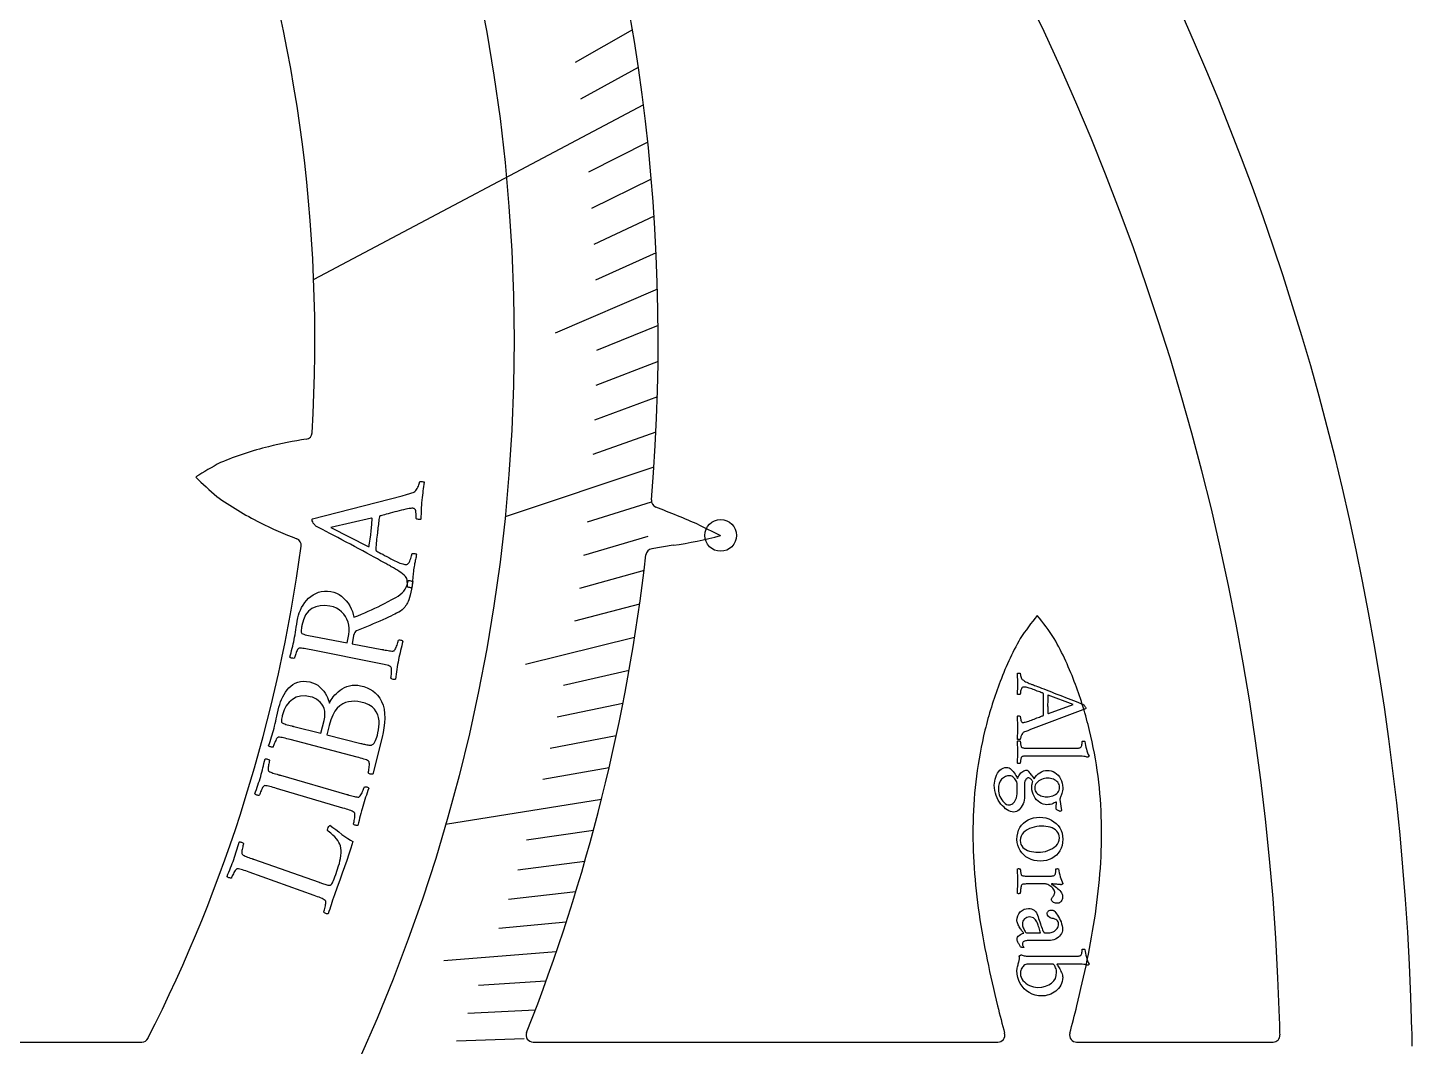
# Model space of a CAD drawing. Header units: millimetres. Extents: x -95 to 95, y -94 to 95.
# Drawn here: x 44.93 to 94.48, y 1.74 to 38.2 of the extents above; entities that cross this region are included whole.
import ezdxf

# ---------------------------------------------------------------- set-up
doc = ezdxf.new("R2010")
doc.units = ezdxf.units.MM
for name, color, linetype in [('CUT_INNER', 6, 'Continuous'), ('CUT_OUTER', 1, 'Continuous'), ('ENGRAVE', 7, 'Continuous'), ('ENGRAVE_FINE', 8, 'Continuous'), ('TEXT', 5, 'Continuous')]:
    doc.layers.add(name, color=color, linetype=linetype)

msp = doc.modelspace()

# ---------------------------------------------------------------- linework, layer by layer
at = {"layer": 'CUT_INNER'}
for points in [[(68.951, 20.407), (69.726, 20.027), (69.731, 20.024)], [(68.038, 19.673), (67.265, 19.546)], [(38.731, 1.89), (49.015, 1.89)], [(63.018, 1.89), (79.653, 1.89)], [(82.47, 1.89), (89.499, 1.89)]]:
    msp.add_lwpolyline(points, dxfattribs=at)
for centre, radius, start, end in [((0.001, 27.004), 55.21, 356.5688, 87.7688), ((0, 0), 89.775, 1.7583, 59.06299), ((0.001, 27.005), 67.495, 355.14721, 47.46242), ((56.472, 11.967), 11.608, 97.7756, 104.5632), ((54.862, 23.715), 0.25, 279.021, 356.6602), ((56.374, 11.832), 11.715, 103.9319, 112.8104), ((56.587, 13.428), 10.358, 117.326, 122.9814), ((59.566, 30.649), 12.127, 224.7168, 229.5465), ((58.5, 30.949), 11.707, 234.4735, 243.3186), ((67.503, 21.274), 0.25, 175.2547, 247.9198), ((38.902, -50.304), 76.831, 66.9769, 68.22081), ((58.783, 31.255), 12.108, 242.7739, 249.6007), ((54.47, 19.674), 0.25, 352.4414, 68.2644), ((65.966, 33.924), 14.401, 278.2751, 285.1565), ((0.014, 27), 55.196, 333.0997, 352.3389), ((0.031, 26.996), 67.464, 338.46519, 353.47291), ((67.306, 19.299), 0.25, 99.3656, 173.4961), ((90.496, 9.539), 12.127, 141.0741, 145.9038), ((73.051, 10.593), 10.358, 33.6833, 39.3388), ((90.676, 10.631), 11.707, 150.8308, 159.6759), ((71.44, 10.628), 11.715, 20.2893, 29.1677), ((93.194, 9.64), 14.413, 159.4599, 166.3012), ((68.924, 9.639), 14.418, 13.671, 20.5066), ((93.708, 9.512), 14.942, 166.291, 172.7042), ((68.413, 9.512), 14.944, 7.2704, 13.6809), ((94.581, 9.406), 15.822, 172.7229, 178.6949), ((67.537, 9.405), 15.827, 1.2838, 7.2516), ((96.621, 9.366), 17.862, 178.7153, 183.9918), ((65.492, 9.366), 17.872, 355.9927, 1.2634), ((100.536, 9.644), 21.787, 184.0048, 188.3547), ((61.572, 9.645), 21.802, 351.6358, 355.9798), ((107.686, 10.696), 29.014, 188.3587, 191.656), ((54.416, 10.7), 29.035, 348.3392, 351.6318), ((121.575, 13.558), 43.195, 191.652, 193.8881), ((40.519, 13.565), 43.225, 346.11, 348.3432), ((123.438, 13.833), 45.069, 193.6594, 194.953), ((38.701, 13.829), 45.053, 345.0469, 346.3387), ((39.51, 1.092), 50.251, 1.2017, 1.8966), ((49.015, 2.14), 0.25, 270, 333.1055), ((63.018, 2.14), 0.25, 158.3815, 270), ((79.653, 2.14), 0.25, 270, 14.8478), ((82.47, 2.14), 0.25, 165.1522, 270), ((89.499, 2.14), 0.25, 270, 1.2305)]:
    msp.add_arc(centre, radius, start, end, dxfattribs=at)
at = {"layer": 'CUT_OUTER'}
for centre, radius, start, end in [((0, 0), 94.5, 1.40671, 88.24265), ((-12144.857, -260.958), 12242.16, 1.2295727, 1.23229)]:
    msp.add_arc(centre, radius, start, end, dxfattribs=at)
at = {"layer": 'ENGRAVE'}
for points in [[(66.968, 35.434), (55.168, 29.191)], [(67.343, 22.464), (62.015, 20.686)], [(65.467, 10.579), (59.88, 9.677)]]:
    msp.add_lwpolyline(points, dxfattribs=at)
for centre, radius in [((0, 27.004), 62.336), ((69.732, 20.024), 0.567)]:
    msp.add_circle(centre, radius, dxfattribs=at)
at = {"layer": 'ENGRAVE_FINE'}
for points in [[(66.573, 38.125), (64.522, 36.951)], [(66.785, 36.777), (64.712, 35.635)], [(67.122, 34.099), (65.007, 33.024)], [(67.249, 32.771), (65.114, 31.73)], [(67.349, 31.45), (65.194, 30.444)], [(67.423, 30.138), (65.249, 29.166)], [(67.471, 28.835), (63.81, 27.27)], [(67.494, 27.54), (65.284, 26.639)], [(67.492, 26.256), (65.265, 25.389)], [(67.466, 24.981), (65.222, 24.151)], [(67.416, 23.717), (65.157, 22.922)], [(67.248, 21.221), (64.96, 20.499)], [(67.131, 19.99), (64.829, 19.305)], [(66.992, 18.771), (64.678, 18.122)], [(66.832, 17.563), (64.506, 16.952)], [(66.653, 16.368), (62.748, 15.409)], [(66.453, 15.185), (64.105, 14.648)], [(66.234, 14.014), (63.876, 13.515)], [(65.997, 12.856), (63.629, 12.395)], [(65.741, 11.711), (63.365, 11.288)], [(65.176, 9.461), (62.786, 9.114)], [(64.869, 8.355), (62.472, 8.046)], [(64.545, 7.263), (62.142, 6.993)], [(64.205, 6.185), (61.798, 5.953)], [(63.85, 5.12), (59.822, 4.797)], [(63.48, 4.068), (61.065, 3.913)], [(63.095, 3.03), (60.678, 2.914)], [(62.696, 2.006), (60.277, 1.929)]]:
    msp.add_lwpolyline(points, dxfattribs=at)
at = {"layer": 'TEXT'}
for points in [[(57.954, 18.901), (57.946, 18.906), (57.92, 18.921), (57.878, 18.945), (57.818, 18.978), (57.744, 19.019), (57.657, 19.067), (57.558, 19.121), (57.447, 19.182), (57.326, 19.247), (57.199, 19.317), (57.065, 19.391), (56.925, 19.469), (56.78, 19.549), (56.633, 19.629), (56.483, 19.709), (56.331, 19.79), (56.18, 19.87), (56.032, 19.948), (55.886, 20.025), (55.744, 20.099), (55.608, 20.171), (55.48, 20.238), (55.36, 20.3), (55.249, 20.358), (55.226, 20.376), (55.203, 20.4), (55.179, 20.431), (55.154, 20.47), (55.133, 20.508), (55.118, 20.542), (55.11, 20.57), (55.109, 20.592), (55.109, 20.597), (55.111, 20.601), (55.112, 20.604), (55.113, 20.606), (55.115, 20.607), (55.118, 20.61), (55.12, 20.614), (55.124, 20.619), (58.331, 21.446), (58.489, 21.49), (58.607, 21.523), (58.685, 21.547), (58.724, 21.559), (58.757, 21.575), (58.789, 21.598), (58.819, 21.628), (58.847, 21.666), (58.873, 21.708), (58.896, 21.75), (58.915, 21.792), (58.931, 21.834), (58.943, 21.873), (58.953, 21.904), (58.959, 21.928), (58.961, 21.944), (58.979, 21.953), (59, 21.957), (59.026, 21.958), (59.054, 21.954), (59.082, 21.949), (59.104, 21.944), (59.119, 21.939), (59.127, 21.936), (59.114, 21.851), (59.102, 21.771), (59.09, 21.695), (59.079, 21.624), (59.069, 21.551), (59.058, 21.472), (59.048, 21.386), (59.039, 21.293), (59.03, 21.195), (59.023, 21.105), (59.017, 21.024), (59.014, 20.952), (59.011, 20.879), (59.008, 20.798), (59.004, 20.708), (58.999, 20.609), (58.984, 20.6), (58.964, 20.595), (58.941, 20.594), (58.914, 20.597), (58.887, 20.603), (58.864, 20.611), (58.847, 20.621), (58.834, 20.633), (58.836, 20.664), (58.836, 20.703), (58.835, 20.749), (58.831, 20.803), (58.825, 20.857), (58.817, 20.902), (58.806, 20.938), (58.791, 20.965), (58.778, 20.977), (58.761, 20.987), (58.738, 20.994), (58.711, 20.998), (58.679, 20.998), (58.638, 20.995), (58.587, 20.988), (58.527, 20.977), (58.459, 20.963), (58.387, 20.947), (58.31, 20.929), (58.23, 20.909), (58.147, 20.887), (58.066, 20.866), (57.986, 20.845), (57.907, 20.823), (57.832, 20.802), (57.764, 20.784), (57.702, 20.767), (57.648, 20.752), (57.604, 20.74), (57.572, 20.732), (57.553, 20.727), (57.546, 20.725), (57.546, 20.724), (57.543, 20.722), (57.539, 20.719), (57.533, 20.714), (57.528, 20.709), (57.523, 20.704), (57.52, 20.698), (57.519, 20.692), (57.511, 20.646), (57.504, 20.594), (57.496, 20.538), (57.489, 20.476), (57.481, 20.412), (57.474, 20.351), (57.468, 20.292), (57.461, 20.235), (57.459, 20.22), (57.458, 20.206), (57.456, 20.191), (57.454, 20.176), (57.452, 20.162), (57.451, 20.148), (57.449, 20.136), (57.448, 20.123), (57.438, 20.039), (57.429, 19.961), (57.421, 19.889), (57.414, 19.824), (57.408, 19.758), (57.401, 19.683), (57.395, 19.599), (57.388, 19.506), (57.388, 19.502), (57.39, 19.498), (57.392, 19.493), (57.395, 19.487), (57.398, 19.481), (57.4, 19.477), (57.402, 19.475), (57.402, 19.474), (57.409, 19.47), (57.43, 19.459), (57.465, 19.441), (57.514, 19.415), (57.573, 19.383), (57.637, 19.349), (57.706, 19.312), (57.78, 19.271), (57.856, 19.231), (57.929, 19.192), (58, 19.156), (58.069, 19.121), (58.136, 19.087), (58.198, 19.059), (58.255, 19.036), (58.307, 19.019), (58.353, 19.006), (58.395, 18.996), (58.432, 18.988), (58.464, 18.982), (58.495, 18.984), (58.525, 18.998), (58.553, 19.023), (58.579, 19.061), (58.603, 19.105), (58.624, 19.151), (58.641, 19.198), (58.655, 19.246), (58.666, 19.29), (58.675, 19.325), (58.68, 19.351), (58.683, 19.367), (58.693, 19.372), (58.709, 19.374), (58.731, 19.376), (58.759, 19.375), (58.788, 19.374), (58.813, 19.37), (58.834, 19.365), (58.85, 19.358), (58.84, 19.303), (58.83, 19.253), (58.821, 19.206), (58.812, 19.164), (58.804, 19.124), (58.795, 19.084), (58.787, 19.044), (58.779, 19.003), (58.77, 18.96), (58.761, 18.91), (58.752, 18.854), (58.743, 18.791), (58.735, 18.728), (58.728, 18.67), (58.722, 18.616), (58.718, 18.569), (58.714, 18.523), (58.711, 18.478), (58.707, 18.432), (58.703, 18.387), (58.699, 18.339), (58.694, 18.284), (58.688, 18.224), (58.681, 18.157), (58.672, 18.154), (58.656, 18.152), (58.634, 18.153), (58.606, 18.157), (58.577, 18.162), (58.553, 18.168), (58.533, 18.175), (58.517, 18.182), (58.52, 18.214), (58.521, 18.256), (58.52, 18.307), (58.517, 18.369), (58.511, 18.43), (58.498, 18.48), (58.481, 18.521), (58.457, 18.551), (58.406, 18.602), (58.35, 18.651), (58.291, 18.696), (58.229, 18.739), (58.163, 18.78), (58.095, 18.821), (58.026, 18.861), (57.954, 18.901)], [(55.782, 20.311), (57.122, 19.624), (57.123, 19.624), (57.125, 19.624), (57.129, 19.624), (57.134, 19.625), (57.139, 19.626), (57.143, 19.628), (57.146, 19.63), (57.147, 19.632), (57.157, 19.69), (57.168, 19.753), (57.178, 19.822), (57.189, 19.897), (57.2, 19.97), (57.209, 20.036), (57.216, 20.094), (57.223, 20.145), (57.23, 20.21), (57.236, 20.273), (57.242, 20.332), (57.245, 20.388), (57.249, 20.443), (57.252, 20.502), (57.256, 20.562), (57.26, 20.626), (57.26, 20.631), (57.258, 20.636), (57.254, 20.639), (57.247, 20.642), (57.241, 20.644), (57.236, 20.645), (57.234, 20.646), (57.233, 20.647)], [(54.603, 17.076), (54.624, 17.168), (54.653, 17.26), (54.69, 17.352), (54.735, 17.445), (54.788, 17.534), (54.847, 17.619), (54.912, 17.699), (54.985, 17.774), (55.063, 17.841), (55.148, 17.9), (55.239, 17.95), (55.337, 17.99), (55.44, 18.019), (55.549, 18.034), (55.664, 18.035), (55.785, 18.023), (55.885, 17.999), (55.983, 17.962), (56.076, 17.911), (56.166, 17.846), (56.25, 17.771), (56.326, 17.689), (56.396, 17.599), (56.458, 17.503), (56.511, 17.402), (56.553, 17.302), (56.585, 17.201), (56.606, 17.1), (56.742, 17.153), (56.873, 17.206), (56.999, 17.258), (57.119, 17.31), (57.236, 17.363), (57.353, 17.418), (57.47, 17.475), (57.587, 17.533), (57.707, 17.594), (57.833, 17.659), (57.965, 17.728), (58.103, 17.801), (58.19, 17.853), (58.267, 17.909), (58.334, 17.969), (58.392, 18.033), (58.441, 18.107), (58.484, 18.193), (58.52, 18.292), (58.55, 18.404), (58.565, 18.411), (58.586, 18.413), (58.61, 18.411), (58.64, 18.402), (58.668, 18.393), (58.69, 18.384), (58.705, 18.378), (58.713, 18.373), (58.691, 18.233), (58.668, 18.105), (58.644, 17.99), (58.619, 17.888), (58.594, 17.799), (58.57, 17.724), (58.547, 17.661), (58.524, 17.612), (58.505, 17.581), (58.483, 17.545), (58.455, 17.504), (58.424, 17.457), (58.385, 17.408), (58.337, 17.362), (58.279, 17.319), (58.211, 17.278), (58.178, 17.261), (58.133, 17.239), (58.076, 17.211), (58.007, 17.178), (57.927, 17.14), (57.84, 17.1), (57.744, 17.056), (57.64, 17.01), (57.531, 16.961), (57.417, 16.911), (57.3, 16.86), (57.179, 16.807), (57.057, 16.754), (56.936, 16.703), (56.817, 16.654), (56.699, 16.606), (56.663, 16.583), (56.634, 16.549), (56.612, 16.503), (56.596, 16.445), (56.541, 16.151), (57.603, 15.947), (57.612, 15.945), (57.621, 15.943), (57.629, 15.942), (57.638, 15.94), (57.647, 15.938), (57.656, 15.937), (57.664, 15.935), (57.673, 15.933), (57.727, 15.923), (57.779, 15.914), (57.828, 15.905), (57.875, 15.898), (57.919, 15.892), (57.959, 15.888), (57.995, 15.888), (58.028, 15.89), (58.044, 15.897), (58.061, 15.914), (58.08, 15.94), (58.099, 15.975), (58.117, 16.015), (58.135, 16.057), (58.15, 16.101), (58.164, 16.146), (58.176, 16.19), (58.186, 16.225), (58.193, 16.254), (58.197, 16.276), (58.213, 16.281), (58.232, 16.284), (58.255, 16.284), (58.283, 16.281), (58.31, 16.276), (58.332, 16.268), (58.349, 16.258), (58.361, 16.245), (58.339, 16.158), (58.318, 16.072), (58.297, 15.989), (58.276, 15.907), (58.257, 15.825), (58.238, 15.742), (58.22, 15.658), (58.203, 15.573), (58.187, 15.489), (58.172, 15.404), (58.157, 15.319), (58.144, 15.232), (58.131, 15.145), (58.118, 15.057), (58.105, 14.968), (58.092, 14.878), (58.076, 14.871), (58.057, 14.868), (58.033, 14.869), (58.007, 14.874), (57.98, 14.882), (57.958, 14.891), (57.941, 14.901), (57.929, 14.912), (57.933, 14.934), (57.938, 14.963), (57.942, 14.999), (57.948, 15.044), (57.952, 15.092), (57.954, 15.139), (57.954, 15.185), (57.953, 15.231), (57.948, 15.271), (57.941, 15.302), (57.931, 15.322), (57.919, 15.333), (57.883, 15.351), (57.842, 15.368), (57.796, 15.383), (57.743, 15.396), (57.687, 15.409), (57.629, 15.421), (57.568, 15.434), (57.505, 15.447), (55.074, 15.93), (55.01, 15.943), (54.949, 15.954), (54.889, 15.965), (54.831, 15.976), (54.777, 15.984), (54.727, 15.989), (54.682, 15.99), (54.643, 15.988), (54.625, 15.983), (54.607, 15.969), (54.59, 15.945), (54.573, 15.912), (54.556, 15.873), (54.541, 15.833), (54.526, 15.792), (54.512, 15.75), (54.5, 15.711), (54.491, 15.678), (54.483, 15.652), (54.479, 15.632), (54.463, 15.628), (54.444, 15.626), (54.42, 15.627), (54.393, 15.63), (54.366, 15.636), (54.344, 15.644), (54.328, 15.654), (54.316, 15.666), (54.336, 15.748), (54.356, 15.829), (54.377, 15.909), (54.397, 15.988), (54.417, 16.066), (54.435, 16.144), (54.453, 16.222), (54.468, 16.3), (54.484, 16.383), (54.5, 16.468), (54.515, 16.557), (54.53, 16.649), (54.545, 16.746), (54.563, 16.85), (54.582, 16.96), (54.603, 17.076)], [(55.751, 17.496), (55.57, 17.514), (55.402, 17.505), (55.246, 17.469), (55.103, 17.406), (54.978, 17.311), (54.877, 17.179), (54.8, 17.009), (54.746, 16.802), (54.741, 16.773), (54.736, 16.738), (54.73, 16.696), (54.723, 16.647), (54.719, 16.6), (54.722, 16.563), (54.731, 16.535), (54.747, 16.518), (54.776, 16.502), (54.814, 16.487), (54.862, 16.473), (54.92, 16.459), (54.983, 16.445), (55.046, 16.432), (55.109, 16.42), (55.173, 16.407), (56.365, 16.184), (56.422, 16.484), (56.436, 16.593), (56.436, 16.702), (56.423, 16.811), (56.396, 16.92), (56.357, 17.025), (56.305, 17.122), (56.242, 17.212), (56.166, 17.295), (56.079, 17.367), (55.981, 17.424), (55.872, 17.467), (55.751, 17.496)], [(80.873, 14.693), (80.879, 14.691), (80.896, 14.684), (80.925, 14.673), (80.966, 14.657), (81.016, 14.638), (81.074, 14.615), (81.141, 14.59), (81.216, 14.561), (81.297, 14.53), (81.383, 14.497), (81.473, 14.461), (81.568, 14.424), (81.665, 14.385), (81.765, 14.346), (81.865, 14.307), (81.967, 14.267), (82.069, 14.228), (82.168, 14.19), (82.265, 14.152), (82.36, 14.115), (82.452, 14.079), (82.537, 14.046), (82.617, 14.014), (82.692, 13.985), (82.707, 13.975), (82.724, 13.961), (82.741, 13.942), (82.759, 13.919), (82.776, 13.895), (82.788, 13.874), (82.795, 13.857), (82.797, 13.842), (82.797, 13.839), (82.797, 13.836), (82.796, 13.834), (82.795, 13.833), (82.794, 13.831), (82.793, 13.829), (82.791, 13.827), (82.79, 13.823), (80.824, 13.074), (80.727, 13.037), (80.655, 13.009), (80.607, 12.99), (80.583, 12.98), (80.563, 12.968), (80.545, 12.952), (80.528, 12.931), (80.512, 12.906), (80.498, 12.879), (80.486, 12.852), (80.476, 12.825), (80.469, 12.797), (80.463, 12.772), (80.459, 12.753), (80.456, 12.738), (80.455, 12.728), (80.445, 12.721), (80.431, 12.717), (80.415, 12.716), (80.397, 12.716), (80.379, 12.718), (80.365, 12.72), (80.356, 12.722), (80.35, 12.724), (80.354, 12.777), (80.357, 12.827), (80.36, 12.875), (80.363, 12.92), (80.366, 12.965), (80.367, 13.015), (80.368, 13.069), (80.369, 13.127), (80.368, 13.188), (80.367, 13.244), (80.366, 13.294), (80.363, 13.339), (80.36, 13.384), (80.357, 13.435), (80.354, 13.491), (80.35, 13.552), (80.359, 13.559), (80.371, 13.563), (80.385, 13.565), (80.403, 13.565), (80.42, 13.563), (80.435, 13.56), (80.446, 13.555), (80.455, 13.548), (80.456, 13.529), (80.459, 13.505), (80.463, 13.476), (80.469, 13.443), (80.476, 13.41), (80.484, 13.383), (80.494, 13.361), (80.504, 13.345), (80.513, 13.338), (80.525, 13.334), (80.54, 13.331), (80.557, 13.33), (80.577, 13.332), (80.603, 13.336), (80.634, 13.344), (80.672, 13.354), (80.714, 13.367), (80.758, 13.382), (80.805, 13.399), (80.855, 13.417), (80.905, 13.435), (80.955, 13.454), (81.004, 13.473), (81.052, 13.492), (81.098, 13.51), (81.14, 13.526), (81.177, 13.541), (81.21, 13.554), (81.237, 13.565), (81.257, 13.572), (81.269, 13.577), (81.272, 13.578), (81.273, 13.579), (81.274, 13.58), (81.277, 13.583), (81.28, 13.586), (81.283, 13.59), (81.285, 13.594), (81.287, 13.597), (81.287, 13.601), (81.289, 13.631), (81.29, 13.664), (81.291, 13.701), (81.291, 13.74), (81.291, 13.781), (81.291, 13.82), (81.291, 13.858), (81.291, 13.895), (81.291, 13.904), (81.291, 13.914), (81.291, 13.923), (81.291, 13.932), (81.291, 13.941), (81.291, 13.95), (81.291, 13.959), (81.291, 13.966), (81.291, 14.021), (81.291, 14.071), (81.29, 14.117), (81.289, 14.158), (81.288, 14.201), (81.286, 14.249), (81.283, 14.302), (81.28, 14.361), (81.279, 14.364), (81.278, 14.366), (81.277, 14.369), (81.274, 14.373), (81.272, 14.376), (81.27, 14.379), (81.269, 14.38), (81.269, 14.38), (81.264, 14.382), (81.25, 14.387), (81.226, 14.396), (81.193, 14.409), (81.154, 14.423), (81.111, 14.44), (81.064, 14.457), (81.014, 14.476), (80.963, 14.495), (80.914, 14.514), (80.867, 14.53), (80.821, 14.546), (80.775, 14.561), (80.734, 14.574), (80.696, 14.583), (80.662, 14.589), (80.632, 14.593), (80.605, 14.596), (80.581, 14.598), (80.561, 14.599), (80.541, 14.595), (80.524, 14.584), (80.508, 14.566), (80.495, 14.54), (80.484, 14.511), (80.475, 14.481), (80.468, 14.451), (80.463, 14.42), (80.46, 14.392), (80.457, 14.37), (80.456, 14.353), (80.455, 14.343), (80.45, 14.339), (80.44, 14.336), (80.426, 14.334), (80.408, 14.331), (80.39, 14.33), (80.374, 14.331), (80.361, 14.332), (80.35, 14.335), (80.352, 14.37), (80.354, 14.402), (80.356, 14.431), (80.358, 14.457), (80.359, 14.483), (80.361, 14.508), (80.363, 14.534), (80.365, 14.559), (80.367, 14.587), (80.368, 14.618), (80.369, 14.653), (80.369, 14.693), (80.369, 14.733), (80.368, 14.769), (80.367, 14.802), (80.365, 14.832), (80.363, 14.86), (80.361, 14.889), (80.359, 14.917), (80.358, 14.945), (80.356, 14.975), (80.354, 15.009), (80.352, 15.047), (80.35, 15.088), (80.356, 15.091), (80.365, 15.094), (80.379, 15.095), (80.397, 15.096), (80.415, 15.095), (80.431, 15.094), (80.445, 15.091), (80.455, 15.088), (80.456, 15.068), (80.46, 15.043), (80.465, 15.011), (80.472, 14.973), (80.482, 14.936), (80.494, 14.906), (80.509, 14.883), (80.527, 14.866), (80.564, 14.839), (80.603, 14.814), (80.644, 14.791), (80.687, 14.77), (80.732, 14.75), (80.778, 14.731), (80.825, 14.712), (80.873, 14.693)], [(53.925, 13.884), (53.95, 13.975), (53.981, 14.066), (54.017, 14.157), (54.059, 14.249), (54.106, 14.337), (54.158, 14.421), (54.216, 14.498), (54.28, 14.57), (54.349, 14.635), (54.425, 14.69), (54.508, 14.736), (54.597, 14.773), (54.693, 14.798), (54.797, 14.808), (54.907, 14.803), (55.026, 14.783), (55.129, 14.754), (55.225, 14.713), (55.312, 14.661), (55.392, 14.598), (55.464, 14.528), (55.526, 14.455), (55.579, 14.379), (55.624, 14.301), (55.66, 14.225), (55.688, 14.156), (55.708, 14.093), (55.721, 14.036), (55.726, 14.029), (55.731, 14.025), (55.737, 14.026), (55.744, 14.031), (55.763, 14.083), (55.79, 14.137), (55.826, 14.194), (55.869, 14.254), (55.92, 14.315), (55.978, 14.373), (56.042, 14.43), (56.113, 14.485), (56.19, 14.535), (56.272, 14.578), (56.358, 14.614), (56.449, 14.642), (56.544, 14.661), (56.642, 14.668), (56.742, 14.664), (56.846, 14.647), (56.964, 14.615), (57.076, 14.574), (57.182, 14.524), (57.28, 14.463), (57.371, 14.391), (57.455, 14.303), (57.53, 14.2), (57.598, 14.082), (57.65, 13.954), (57.686, 13.812), (57.706, 13.656), (57.708, 13.487), (57.698, 13.312), (57.68, 13.14), (57.654, 12.971), (57.62, 12.804), (57.279, 11.485), (57.263, 11.478), (57.243, 11.476), (57.22, 11.479), (57.193, 11.486), (57.167, 11.495), (57.146, 11.506), (57.13, 11.517), (57.118, 11.528), (57.124, 11.549), (57.13, 11.578), (57.137, 11.615), (57.145, 11.659), (57.152, 11.706), (57.157, 11.753), (57.16, 11.799), (57.16, 11.845), (57.158, 11.886), (57.153, 11.916), (57.145, 11.938), (57.133, 11.949), (57.098, 11.969), (57.058, 11.988), (57.013, 12.006), (56.961, 12.022), (56.906, 12.038), (56.848, 12.054), (56.788, 12.071), (56.726, 12.087), (54.329, 12.718), (54.267, 12.734), (54.206, 12.749), (54.147, 12.764), (54.09, 12.778), (54.036, 12.789), (53.986, 12.797), (53.942, 12.8), (53.902, 12.8), (53.884, 12.797), (53.866, 12.784), (53.847, 12.761), (53.828, 12.729), (53.809, 12.691), (53.791, 12.651), (53.774, 12.61), (53.757, 12.568), (53.743, 12.529), (53.731, 12.496), (53.722, 12.47), (53.716, 12.45), (53.7, 12.446), (53.681, 12.445), (53.658, 12.447), (53.631, 12.453), (53.604, 12.46), (53.583, 12.469), (53.567, 12.48), (53.556, 12.493), (53.581, 12.574), (53.606, 12.654), (53.631, 12.734), (53.656, 12.812), (53.681, 12.891), (53.704, 12.968), (53.726, 13.046), (53.747, 13.123), (53.767, 13.204), (53.787, 13.288), (53.808, 13.375), (53.828, 13.465), (53.849, 13.559), (53.872, 13.661), (53.898, 13.769), (53.925, 13.884)], [(55.425, 12.943), (55.539, 13.401), (55.562, 13.522), (55.569, 13.633), (55.561, 13.735), (55.538, 13.828), (55.502, 13.912), (55.457, 13.987), (55.403, 14.053), (55.339, 14.111), (55.269, 14.159), (55.196, 14.2), (55.119, 14.231), (55.04, 14.254), (54.859, 14.281), (54.692, 14.274), (54.541, 14.233), (54.404, 14.158), (54.284, 14.055), (54.186, 13.928), (54.109, 13.777), (54.052, 13.602), (54.045, 13.574), (54.038, 13.539), (54.029, 13.497), (54.02, 13.449), (54.013, 13.402), (54.014, 13.364), (54.021, 13.337), (54.036, 13.318), (54.06, 13.304), (54.092, 13.29), (54.13, 13.276), (54.175, 13.263), (54.224, 13.249), (54.275, 13.235), (54.328, 13.221), (54.382, 13.207), (54.393, 13.204), (54.403, 13.202), (54.413, 13.199), (54.422, 13.197), (54.431, 13.195), (54.439, 13.193), (54.448, 13.19), (54.457, 13.188)], [(55.638, 12.889), (56.859, 12.579), (56.882, 12.573), (56.911, 12.566), (56.945, 12.559), (56.984, 12.55), (57.026, 12.542), (57.067, 12.535), (57.107, 12.529), (57.146, 12.524), (57.182, 12.522), (57.211, 12.522), (57.235, 12.524), (57.252, 12.529), (57.292, 12.556), (57.327, 12.591), (57.357, 12.635), (57.383, 12.686), (57.405, 12.744), (57.427, 12.808), (57.448, 12.878), (57.468, 12.954), (57.49, 13.063), (57.504, 13.173), (57.509, 13.284), (57.506, 13.395), (57.491, 13.504), (57.458, 13.608), (57.408, 13.707), (57.342, 13.801), (57.255, 13.886), (57.144, 13.957), (57.008, 14.016), (56.849, 14.061), (56.742, 14.08), (56.634, 14.089), (56.525, 14.087), (56.416, 14.075), (56.309, 14.047), (56.206, 14), (56.107, 13.932), (56.012, 13.845), (55.924, 13.733), (55.847, 13.592), (55.779, 13.423), (55.722, 13.224)], [(82.353, 13.974), (81.457, 14.309), (81.456, 14.309), (81.455, 14.308), (81.453, 14.308), (81.449, 14.307), (81.446, 14.306), (81.444, 14.305), (81.442, 14.303), (81.442, 14.301), (81.44, 14.264), (81.439, 14.223), (81.437, 14.178), (81.436, 14.13), (81.435, 14.083), (81.435, 14.04), (81.434, 14.003), (81.434, 13.97), (81.434, 13.928), (81.435, 13.888), (81.436, 13.85), (81.438, 13.814), (81.44, 13.778), (81.442, 13.741), (81.444, 13.702), (81.445, 13.661), (81.446, 13.658), (81.448, 13.655), (81.451, 13.653), (81.455, 13.652), (81.459, 13.651), (81.462, 13.65), (81.464, 13.65), (81.464, 13.65)], [(82.413, 12.411), (82.435, 12.412), (82.459, 12.412), (82.485, 12.412), (82.513, 12.413), (82.54, 12.415), (82.565, 12.418), (82.587, 12.424), (82.605, 12.43), (82.624, 12.441), (82.639, 12.458), (82.65, 12.481), (82.658, 12.511), (82.663, 12.545), (82.666, 12.579), (82.668, 12.615), (82.669, 12.652), (82.672, 12.654), (82.681, 12.656), (82.695, 12.657), (82.716, 12.658), (82.737, 12.658), (82.752, 12.657), (82.762, 12.653), (82.767, 12.649), (82.776, 12.579), (82.788, 12.511), (82.803, 12.444), (82.822, 12.377), (82.842, 12.312), (82.864, 12.249), (82.888, 12.188), (82.914, 12.129), (82.912, 12.122), (82.909, 12.114), (82.902, 12.107), (82.893, 12.101), (82.883, 12.095), (82.873, 12.091), (82.863, 12.088), (82.853, 12.088), (82.848, 12.089), (82.833, 12.093), (82.807, 12.099), (82.771, 12.108), (82.725, 12.117), (82.67, 12.124), (82.606, 12.128), (82.534, 12.129), (80.787, 12.129), (80.746, 12.129), (80.707, 12.129), (80.669, 12.128), (80.632, 12.127), (80.598, 12.125), (80.567, 12.122), (80.54, 12.117), (80.516, 12.11), (80.506, 12.104), (80.498, 12.093), (80.49, 12.077), (80.482, 12.056), (80.475, 12.032), (80.469, 12.007), (80.464, 11.981), (80.461, 11.954), (80.459, 11.929), (80.457, 11.907), (80.456, 11.89), (80.455, 11.877), (80.446, 11.872), (80.435, 11.868), (80.42, 11.865), (80.403, 11.864), (80.385, 11.864), (80.371, 11.866), (80.359, 11.87), (80.35, 11.877), (80.354, 11.932), (80.357, 11.983), (80.36, 12.031), (80.363, 12.076), (80.366, 12.121), (80.367, 12.168), (80.368, 12.219), (80.369, 12.272), (80.368, 12.323), (80.367, 12.372), (80.366, 12.418), (80.363, 12.462), (80.36, 12.506), (80.357, 12.554), (80.354, 12.605), (80.35, 12.66), (80.359, 12.666), (80.371, 12.671), (80.385, 12.673), (80.403, 12.673), (80.42, 12.671), (80.435, 12.669), (80.446, 12.665), (80.455, 12.66), (80.456, 12.647), (80.457, 12.63), (80.459, 12.609), (80.461, 12.585), (80.464, 12.558), (80.469, 12.533), (80.475, 12.508), (80.482, 12.483), (80.49, 12.461), (80.498, 12.445), (80.506, 12.435), (80.516, 12.43), (80.54, 12.424), (80.567, 12.418), (80.598, 12.415), (80.632, 12.413), (80.669, 12.412), (80.707, 12.412), (80.746, 12.412), (80.787, 12.411)], [(53.271, 11.396), (53.293, 11.475), (53.314, 11.553), (53.334, 11.63), (53.351, 11.706), (53.369, 11.783), (53.387, 11.862), (53.406, 11.942), (53.426, 12.024), (53.442, 12.029), (53.462, 12.031), (53.485, 12.028), (53.511, 12.02), (53.537, 12.011), (53.558, 12.001), (53.575, 11.99), (53.586, 11.979), (53.581, 11.959), (53.575, 11.932), (53.569, 11.897), (53.561, 11.856), (53.554, 11.812), (53.548, 11.768), (53.543, 11.726), (53.54, 11.685), (53.54, 11.648), (53.544, 11.618), (53.553, 11.597), (53.566, 11.582), (53.595, 11.566), (53.628, 11.55), (53.666, 11.535), (53.709, 11.521), (53.756, 11.506), (53.804, 11.491), (53.855, 11.476), (53.908, 11.46), (53.917, 11.458), (53.926, 11.455), (53.934, 11.453), (53.943, 11.45), (53.951, 11.448), (53.96, 11.445), (53.968, 11.443), (53.977, 11.44), (56.359, 10.754), (56.367, 10.751), (56.376, 10.749), (56.385, 10.746), (56.393, 10.744), (56.402, 10.741), (56.41, 10.739), (56.419, 10.736), (56.427, 10.734), (56.48, 10.719), (56.531, 10.705), (56.579, 10.692), (56.625, 10.68), (56.668, 10.67), (56.708, 10.663), (56.744, 10.659), (56.777, 10.658), (56.794, 10.664), (56.812, 10.679), (56.833, 10.703), (56.855, 10.736), (56.877, 10.775), (56.898, 10.815), (56.918, 10.857), (56.936, 10.902), (56.952, 10.943), (56.964, 10.978), (56.974, 11.006), (56.98, 11.027), (56.996, 11.031), (57.016, 11.032), (57.039, 11.03), (57.066, 11.025), (57.093, 11.017), (57.114, 11.008), (57.13, 10.996), (57.141, 10.982), (57.111, 10.897), (57.082, 10.814), (57.053, 10.732), (57.026, 10.653), (56.999, 10.573), (56.972, 10.492), (56.947, 10.41), (56.922, 10.326), (56.898, 10.245), (56.876, 10.162), (56.854, 10.078), (56.832, 9.993), (56.811, 9.907), (56.791, 9.821), (56.77, 9.733), (56.749, 9.645), (56.732, 9.639), (56.712, 9.638), (56.689, 9.641), (56.663, 9.649), (56.637, 9.659), (56.617, 9.67), (56.601, 9.682), (56.59, 9.694), (56.595, 9.715), (56.602, 9.743), (56.611, 9.78), (56.62, 9.823), (56.628, 9.871), (56.635, 9.917), (56.639, 9.963), (56.642, 10.009), (56.641, 10.05), (56.637, 10.081), (56.629, 10.102), (56.617, 10.114), (56.584, 10.135), (56.544, 10.155), (56.499, 10.175), (56.448, 10.193), (56.394, 10.21), (56.337, 10.228), (56.277, 10.247), (56.216, 10.265), (53.84, 10.973), (53.778, 10.991), (53.718, 11.008), (53.659, 11.025), (53.603, 11.04), (53.549, 11.053), (53.5, 11.063), (53.456, 11.068), (53.416, 11.069), (53.398, 11.066), (53.379, 11.054), (53.359, 11.032), (53.339, 11), (53.319, 10.962), (53.3, 10.923), (53.282, 10.883), (53.264, 10.842), (53.248, 10.803), (53.235, 10.77), (53.225, 10.744), (53.219, 10.725), (53.203, 10.722), (53.184, 10.721), (53.16, 10.724), (53.133, 10.73), (53.107, 10.738), (53.086, 10.748), (53.07, 10.76), (53.059, 10.773), (53.087, 10.853), (53.115, 10.933), (53.143, 11.011), (53.171, 11.089), (53.198, 11.166), (53.224, 11.243), (53.248, 11.32), (53.271, 11.396)], [(80.606, 10.695), (80.603, 10.622), (80.593, 10.552), (80.576, 10.484), (80.553, 10.418), (80.525, 10.356), (80.492, 10.3), (80.455, 10.251), (80.414, 10.207), (80.37, 10.172), (80.323, 10.146), (80.273, 10.131), (80.222, 10.126), (80.165, 10.131), (80.107, 10.146), (80.048, 10.17), (79.989, 10.203), (79.929, 10.245), (79.872, 10.294), (79.816, 10.35), (79.763, 10.412), (79.712, 10.481), (79.667, 10.554), (79.627, 10.633), (79.591, 10.717), (79.562, 10.805), (79.542, 10.895), (79.53, 10.988), (79.525, 11.082), (79.528, 11.156), (79.538, 11.229), (79.553, 11.303), (79.574, 11.376), (79.602, 11.446), (79.636, 11.511), (79.676, 11.569), (79.723, 11.621), (79.776, 11.664), (79.836, 11.694), (79.901, 11.713), (79.974, 11.719), (80.014, 11.714), (80.054, 11.701), (80.094, 11.678), (80.132, 11.647), (80.168, 11.61), (80.203, 11.57), (80.236, 11.527), (80.267, 11.482), (80.295, 11.437), (80.32, 11.396), (80.341, 11.359), (80.358, 11.327), (80.37, 11.36), (80.386, 11.393), (80.404, 11.426), (80.425, 11.461), (80.449, 11.494), (80.477, 11.525), (80.507, 11.554), (80.54, 11.579), (80.576, 11.601), (80.615, 11.616), (80.656, 11.625), (80.7, 11.628), (80.72, 11.61), (80.741, 11.587), (80.764, 11.562), (80.789, 11.532), (80.814, 11.501), (80.838, 11.47), (80.862, 11.439), (80.885, 11.408), (80.906, 11.379), (80.923, 11.353), (80.938, 11.331), (80.949, 11.312), (80.99, 11.377), (81.037, 11.435), (81.092, 11.487), (81.154, 11.532), (81.219, 11.569), (81.285, 11.596), (81.352, 11.612), (81.419, 11.617), (81.491, 11.612), (81.561, 11.597), (81.628, 11.572), (81.692, 11.536), (81.752, 11.492), (81.806, 11.44), (81.855, 11.381), (81.897, 11.314), (81.932, 11.241), (81.957, 11.164), (81.971, 11.082), (81.976, 10.996), (81.974, 10.938), (81.968, 10.885), (81.958, 10.836), (81.944, 10.793), (81.929, 10.753), (81.916, 10.718), (81.904, 10.687), (81.894, 10.661), (81.885, 10.638), (81.879, 10.621), (81.876, 10.61), (81.875, 10.606), (81.874, 10.604), (81.873, 10.598), (81.871, 10.59), (81.867, 10.578), (81.924, 10.183), (81.917, 10.168), (81.909, 10.157), (81.898, 10.151), (81.886, 10.149), (81.873, 10.15), (81.855, 10.155), (81.834, 10.164), (81.809, 10.175), (81.784, 10.188), (81.763, 10.202), (81.747, 10.217), (81.735, 10.232), (81.737, 10.255), (81.739, 10.28), (81.74, 10.306), (81.741, 10.333), (81.742, 10.361), (81.743, 10.386), (81.745, 10.409), (81.747, 10.431), (81.748, 10.449), (81.749, 10.462), (81.75, 10.47), (81.751, 10.473), (81.75, 10.479), (81.748, 10.484), (81.744, 10.487), (81.739, 10.488), (81.727, 10.478), (81.704, 10.466), (81.671, 10.449), (81.628, 10.429), (81.578, 10.41), (81.524, 10.397), (81.466, 10.389), (81.404, 10.386), (81.34, 10.391), (81.277, 10.406), (81.214, 10.431), (81.152, 10.467), (81.093, 10.511), (81.038, 10.563), (80.99, 10.622), (80.947, 10.689), (80.911, 10.762), (80.886, 10.839), (80.871, 10.921), (80.866, 11.007), (80.867, 11.033), (80.869, 11.06), (80.872, 11.089), (80.877, 11.12), (80.883, 11.15), (80.888, 11.176), (80.894, 11.197), (80.9, 11.214), (80.885, 11.238), (80.869, 11.262), (80.85, 11.284), (80.828, 11.306), (80.805, 11.325), (80.783, 11.339), (80.76, 11.347), (80.738, 11.35), (80.723, 11.346), (80.705, 11.336), (80.683, 11.318), (80.659, 11.293), (80.636, 11.262), (80.619, 11.224), (80.609, 11.179), (80.606, 11.128)], [(80.346, 10.864), (80.346, 10.884), (80.346, 10.909), (80.345, 10.939), (80.344, 10.975), (80.343, 11.013), (80.342, 11.05), (80.34, 11.087), (80.339, 11.122), (80.337, 11.153), (80.334, 11.178), (80.331, 11.196), (80.327, 11.207), (80.307, 11.238), (80.282, 11.272), (80.254, 11.308), (80.222, 11.346), (80.188, 11.38), (80.153, 11.405), (80.118, 11.42), (80.083, 11.425), (79.998, 11.417), (79.92, 11.393), (79.85, 11.353), (79.787, 11.297), (79.735, 11.226), (79.698, 11.143), (79.676, 11.046), (79.669, 10.936), (79.672, 10.872), (79.683, 10.808), (79.7, 10.744), (79.725, 10.68), (79.755, 10.618), (79.79, 10.562), (79.829, 10.511), (79.872, 10.465), (79.918, 10.427), (79.965, 10.4), (80.014, 10.384), (80.064, 10.378), (80.091, 10.382), (80.12, 10.391), (80.15, 10.406), (80.182, 10.427), (80.214, 10.455), (80.244, 10.49), (80.272, 10.533), (80.297, 10.582), (80.319, 10.639), (80.334, 10.705), (80.343, 10.78), (80.346, 10.864)], [(81.863, 11.011), (81.859, 11.062), (81.847, 11.108), (81.827, 11.15), (81.799, 11.188), (81.765, 11.222), (81.727, 11.251), (81.684, 11.276), (81.638, 11.297), (81.588, 11.313), (81.538, 11.325), (81.487, 11.332), (81.434, 11.335), (81.378, 11.332), (81.323, 11.324), (81.269, 11.311), (81.216, 11.293), (81.165, 11.27), (81.12, 11.242), (81.079, 11.21), (81.043, 11.173), (81.013, 11.131), (80.992, 11.085), (80.979, 11.035), (80.975, 10.981), (80.979, 10.932), (80.99, 10.887), (81.01, 10.846), (81.037, 10.809), (81.07, 10.777), (81.108, 10.748), (81.149, 10.724), (81.195, 10.704), (81.243, 10.688), (81.293, 10.677), (81.342, 10.671), (81.393, 10.668), (81.451, 10.671), (81.507, 10.678), (81.563, 10.69), (81.617, 10.706), (81.668, 10.727), (81.715, 10.753), (81.757, 10.784), (81.794, 10.819), (81.824, 10.859), (81.846, 10.905), (81.859, 10.955), (81.863, 11.011)], [(81.976, 9.155), (81.97, 9.037), (81.95, 8.928), (81.917, 8.827), (81.871, 8.735), (81.814, 8.652), (81.747, 8.58), (81.671, 8.517), (81.585, 8.464), (81.491, 8.422), (81.392, 8.392), (81.286, 8.374), (81.174, 8.368), (81.059, 8.374), (80.949, 8.393), (80.845, 8.425), (80.747, 8.47), (80.657, 8.525), (80.577, 8.59), (80.506, 8.665), (80.446, 8.748), (80.397, 8.84), (80.363, 8.937), (80.342, 9.039), (80.335, 9.147), (80.342, 9.264), (80.362, 9.373), (80.395, 9.474), (80.442, 9.567), (80.501, 9.651), (80.568, 9.725), (80.645, 9.789), (80.732, 9.842), (80.826, 9.884), (80.927, 9.914), (81.032, 9.932), (81.144, 9.938), (81.26, 9.931), (81.369, 9.912), (81.473, 9.88), (81.57, 9.834), (81.659, 9.778), (81.738, 9.713), (81.808, 9.638), (81.867, 9.554), (81.915, 9.463), (81.949, 9.366), (81.969, 9.263), (81.976, 9.155)], [(55.358, 7.616), (55.364, 7.614), (55.372, 7.611), (55.381, 7.608), (55.392, 7.604), (55.419, 7.595), (55.45, 7.584), (55.485, 7.572), (55.523, 7.558), (55.563, 7.545), (55.602, 7.532), (55.639, 7.521), (55.674, 7.512), (55.705, 7.505), (55.73, 7.502), (55.749, 7.502), (55.761, 7.507), (55.789, 7.531), (55.814, 7.559), (55.837, 7.592), (55.857, 7.63), (55.877, 7.676), (55.9, 7.734), (55.926, 7.804), (55.955, 7.887), (56.061, 8.201), (56.086, 8.284), (56.108, 8.373), (56.127, 8.466), (56.141, 8.566), (56.15, 8.664), (56.151, 8.754), (56.142, 8.836), (56.125, 8.91), (56.101, 8.974), (56.07, 9.038), (56.03, 9.102), (55.983, 9.167), (55.926, 9.233), (55.857, 9.299), (55.775, 9.367), (55.681, 9.435), (55.669, 9.449), (55.664, 9.469), (55.665, 9.494), (55.672, 9.525), (55.689, 9.572), (55.708, 9.608), (55.728, 9.635), (55.749, 9.651), (55.852, 9.575), (55.957, 9.495), (56.066, 9.412), (56.177, 9.326), (56.286, 9.244), (56.389, 9.173), (56.485, 9.113), (56.574, 9.065), (56.501, 8.837), (56.425, 8.611), (56.348, 8.387), (56.268, 8.164), (56.185, 7.934), (56.098, 7.691), (56.006, 7.432), (55.909, 7.16), (55.876, 7.065), (55.846, 6.975), (55.818, 6.89), (55.793, 6.809), (55.769, 6.73), (55.742, 6.65), (55.715, 6.569), (55.685, 6.487), (55.668, 6.482), (55.648, 6.482), (55.625, 6.487), (55.599, 6.496), (55.575, 6.508), (55.554, 6.52), (55.539, 6.532), (55.529, 6.545), (55.536, 6.566), (55.544, 6.594), (55.554, 6.629), (55.566, 6.673), (55.578, 6.719), (55.587, 6.766), (55.594, 6.811), (55.599, 6.857), (55.6, 6.897), (55.598, 6.929), (55.591, 6.95), (55.58, 6.963), (55.548, 6.986), (55.51, 7.008), (55.465, 7.03), (55.416, 7.051), (55.362, 7.072), (55.306, 7.093), (55.248, 7.114), (55.188, 7.136), (52.855, 7.976), (52.794, 7.998), (52.736, 8.018), (52.678, 8.038), (52.622, 8.057), (52.569, 8.073), (52.521, 8.085), (52.477, 8.093), (52.437, 8.096), (52.419, 8.095), (52.4, 8.083), (52.379, 8.062), (52.357, 8.031), (52.335, 7.995), (52.313, 7.957), (52.293, 7.918), (52.273, 7.878), (52.255, 7.84), (52.24, 7.808), (52.229, 7.783), (52.221, 7.763), (52.205, 7.761), (52.186, 7.762), (52.163, 7.766), (52.136, 7.774), (52.11, 7.783), (52.09, 7.794), (52.075, 7.807), (52.065, 7.821), (52.097, 7.899), (52.129, 7.977), (52.161, 8.054), (52.194, 8.13), (52.225, 8.206), (52.255, 8.281), (52.284, 8.356), (52.311, 8.431), (52.338, 8.508), (52.363, 8.585), (52.386, 8.661), (52.409, 8.736), (52.431, 8.812), (52.453, 8.889), (52.477, 8.968), (52.501, 9.049), (52.517, 9.053), (52.537, 9.054), (52.56, 9.049), (52.586, 9.041), (52.611, 9.03), (52.632, 9.018), (52.648, 9.007), (52.658, 8.995), (52.652, 8.975), (52.645, 8.948), (52.636, 8.915), (52.626, 8.874), (52.617, 8.83), (52.608, 8.787), (52.601, 8.745), (52.596, 8.704), (52.594, 8.667), (52.596, 8.637), (52.604, 8.615), (52.616, 8.6), (52.644, 8.582), (52.676, 8.565), (52.714, 8.548), (52.756, 8.53), (52.801, 8.513), (52.849, 8.495), (52.899, 8.477), (52.951, 8.459), (52.959, 8.456), (52.968, 8.453), (52.976, 8.45), (52.985, 8.447), (52.993, 8.444), (53.002, 8.441), (53.01, 8.438), (53.018, 8.435)], [(81.852, 9.196), (81.846, 9.27), (81.829, 9.336), (81.8, 9.394), (81.76, 9.445), (81.71, 9.489), (81.654, 9.526), (81.592, 9.556), (81.523, 9.58), (81.449, 9.598), (81.374, 9.611), (81.298, 9.619), (81.22, 9.622), (81.131, 9.618), (81.043, 9.607), (80.954, 9.589), (80.866, 9.563), (80.781, 9.531), (80.704, 9.491), (80.634, 9.444), (80.572, 9.39), (80.521, 9.33), (80.485, 9.263), (80.463, 9.189), (80.455, 9.11), (80.461, 9.035), (80.478, 8.968), (80.507, 8.91), (80.548, 8.859), (80.597, 8.816), (80.653, 8.78), (80.717, 8.75), (80.787, 8.726), (80.861, 8.708), (80.935, 8.695), (81.011, 8.687), (81.088, 8.684), (81.178, 8.688), (81.267, 8.699), (81.356, 8.718), (81.444, 8.745), (81.528, 8.778), (81.604, 8.818), (81.673, 8.864), (81.735, 8.918), (81.787, 8.977), (81.823, 9.044), (81.845, 9.117), (81.852, 9.196)], [(81.969, 7.103), (81.967, 7.068), (81.961, 7.033), (81.951, 7), (81.937, 6.968), (81.92, 6.938), (81.901, 6.913), (81.881, 6.893), (81.86, 6.877), (81.851, 6.874), (81.842, 6.871), (81.831, 6.868), (81.818, 6.866), (81.805, 6.864), (81.791, 6.863), (81.777, 6.862), (81.762, 6.862), (81.715, 6.865), (81.674, 6.874), (81.641, 6.889), (81.615, 6.909), (81.595, 6.932), (81.581, 6.952), (81.573, 6.97), (81.57, 6.986), (81.571, 7.005), (81.576, 7.023), (81.585, 7.041), (81.596, 7.058), (81.609, 7.075), (81.621, 7.091), (81.631, 7.107), (81.641, 7.122), (81.65, 7.135), (81.659, 7.149), (81.666, 7.162), (81.673, 7.176), (81.679, 7.192), (81.683, 7.211), (81.686, 7.233), (81.686, 7.257), (81.682, 7.296), (81.67, 7.333), (81.649, 7.369), (81.621, 7.402), (81.587, 7.434), (81.551, 7.462), (81.514, 7.487), (81.476, 7.51), (81.439, 7.528), (81.406, 7.541), (81.378, 7.548), (81.355, 7.551), (80.787, 7.551), (80.746, 7.551), (80.707, 7.551), (80.669, 7.55), (80.632, 7.549), (80.598, 7.547), (80.567, 7.544), (80.54, 7.539), (80.516, 7.532), (80.506, 7.525), (80.498, 7.51), (80.49, 7.487), (80.482, 7.457), (80.475, 7.423), (80.469, 7.387), (80.464, 7.351), (80.461, 7.314), (80.459, 7.279), (80.457, 7.252), (80.456, 7.231), (80.455, 7.216), (80.446, 7.211), (80.435, 7.207), (80.42, 7.204), (80.403, 7.203), (80.385, 7.203), (80.371, 7.205), (80.359, 7.21), (80.35, 7.216), (80.354, 7.273), (80.357, 7.33), (80.36, 7.388), (80.363, 7.446), (80.366, 7.503), (80.367, 7.561), (80.368, 7.617), (80.369, 7.671), (80.368, 7.724), (80.367, 7.775), (80.366, 7.825), (80.363, 7.875), (80.36, 7.925), (80.357, 7.976), (80.354, 8.03), (80.35, 8.086), (80.359, 8.092), (80.371, 8.097), (80.385, 8.099), (80.403, 8.099), (80.42, 8.097), (80.435, 8.095), (80.446, 8.091), (80.455, 8.086), (80.456, 8.072), (80.457, 8.055), (80.459, 8.034), (80.461, 8.008), (80.464, 7.981), (80.469, 7.955), (80.475, 7.93), (80.482, 7.905), (80.49, 7.883), (80.498, 7.867), (80.506, 7.857), (80.516, 7.852), (80.54, 7.846), (80.567, 7.84), (80.598, 7.837), (80.632, 7.835), (80.669, 7.835), (80.707, 7.834), (80.746, 7.833), (80.787, 7.833), (81.472, 7.833), (81.492, 7.833), (81.515, 7.834), (81.541, 7.835), (81.57, 7.835), (81.598, 7.837), (81.623, 7.84), (81.645, 7.846), (81.664, 7.852), (81.68, 7.861), (81.693, 7.874), (81.703, 7.893), (81.711, 7.916), (81.717, 7.943), (81.721, 7.969), (81.724, 7.995), (81.726, 8.022), (81.727, 8.046), (81.727, 8.065), (81.728, 8.079), (81.728, 8.089), (81.734, 8.091), (81.743, 8.093), (81.756, 8.095), (81.773, 8.097), (81.79, 8.098), (81.805, 8.097), (81.817, 8.094), (81.826, 8.089), (81.836, 8.018), (81.849, 7.948), (81.865, 7.879), (81.882, 7.811), (81.903, 7.745), (81.925, 7.682), (81.951, 7.622), (81.98, 7.566), (81.979, 7.559), (81.975, 7.551), (81.967, 7.545), (81.957, 7.538), (81.947, 7.532), (81.937, 7.528), (81.928, 7.526), (81.92, 7.525), (81.91, 7.525), (81.893, 7.527), (81.867, 7.529), (81.833, 7.532), (81.796, 7.536), (81.757, 7.539), (81.719, 7.543), (81.681, 7.545), (81.646, 7.548), (81.617, 7.55), (81.596, 7.551), (81.581, 7.551), (81.576, 7.551), (81.573, 7.55), (81.57, 7.548), (81.57, 7.545), (81.57, 7.543), (81.571, 7.54), (81.572, 7.538), (81.573, 7.536), (81.614, 7.515), (81.656, 7.49), (81.7, 7.462), (81.745, 7.429), (81.789, 7.393), (81.831, 7.355), (81.868, 7.315), (81.903, 7.272), (81.932, 7.229), (81.952, 7.187), (81.965, 7.145), (81.969, 7.103)], [(81.965, 5.925), (81.961, 5.873), (81.948, 5.823), (81.927, 5.774), (81.897, 5.727), (81.861, 5.683), (81.818, 5.644), (81.77, 5.609), (81.717, 5.578), (81.658, 5.554), (81.596, 5.536), (81.53, 5.525), (81.461, 5.522), (80.704, 5.522), (80.669, 5.52), (80.638, 5.515), (80.608, 5.507), (80.582, 5.495), (80.559, 5.48), (80.543, 5.461), (80.534, 5.437), (80.531, 5.409), (80.532, 5.384), (80.536, 5.362), (80.543, 5.343), (80.553, 5.326), (80.563, 5.312), (80.571, 5.302), (80.577, 5.294), (80.58, 5.288), (80.579, 5.285), (80.577, 5.282), (80.573, 5.279), (80.568, 5.277), (80.563, 5.276), (80.558, 5.274), (80.553, 5.274), (80.549, 5.273), (80.529, 5.275), (80.511, 5.278), (80.494, 5.284), (80.478, 5.292), (80.468, 5.305), (80.455, 5.322), (80.441, 5.342), (80.425, 5.366), (80.409, 5.391), (80.393, 5.417), (80.379, 5.444), (80.365, 5.471), (80.353, 5.497), (80.345, 5.522), (80.34, 5.545), (80.339, 5.567), (80.344, 5.606), (80.358, 5.642), (80.383, 5.676), (80.418, 5.708), (80.457, 5.737), (80.498, 5.76), (80.538, 5.777), (80.58, 5.789), (80.57, 5.799), (80.558, 5.814), (80.542, 5.834), (80.523, 5.859), (80.502, 5.887), (80.481, 5.918), (80.46, 5.95), (80.438, 5.985), (80.418, 6.021), (80.398, 6.056), (80.38, 6.091), (80.363, 6.126), (80.349, 6.16), (80.339, 6.191), (80.333, 6.219), (80.331, 6.245), (80.339, 6.332), (80.362, 6.411), (80.4, 6.484), (80.454, 6.55), (80.518, 6.604), (80.59, 6.643), (80.668, 6.666), (80.753, 6.674), (80.807, 6.67), (80.858, 6.658), (80.904, 6.639), (80.947, 6.612), (80.984, 6.581), (81.013, 6.55), (81.035, 6.52), (81.05, 6.489), (81.069, 6.435), (81.089, 6.378), (81.11, 6.317), (81.131, 6.254), (81.153, 6.19), (81.174, 6.128), (81.195, 6.069), (81.216, 6.011), (81.235, 5.959), (81.253, 5.913), (81.267, 5.876), (81.28, 5.846), (81.286, 5.832), (81.293, 5.821), (81.3, 5.813), (81.308, 5.808), (81.319, 5.805), (81.333, 5.802), (81.352, 5.801), (81.374, 5.801), (81.472, 5.801), (81.513, 5.803), (81.554, 5.811), (81.595, 5.824), (81.636, 5.842), (81.674, 5.864), (81.71, 5.891), (81.742, 5.921), (81.771, 5.955), (81.795, 5.992), (81.812, 6.031), (81.822, 6.073), (81.826, 6.117), (81.822, 6.161), (81.811, 6.199), (81.792, 6.23), (81.766, 6.256), (81.732, 6.277), (81.693, 6.295), (81.648, 6.309), (81.596, 6.32), (81.519, 6.343), (81.463, 6.38), (81.43, 6.43), (81.419, 6.493), (81.422, 6.521), (81.431, 6.546), (81.447, 6.568), (81.468, 6.585), (81.493, 6.599), (81.519, 6.609), (81.546, 6.615), (81.573, 6.617), (81.581, 6.617), (81.59, 6.615), (81.602, 6.613), (81.617, 6.61), (81.632, 6.606), (81.645, 6.601), (81.655, 6.596), (81.664, 6.591), (81.691, 6.56), (81.721, 6.522), (81.754, 6.479), (81.788, 6.429), (81.823, 6.375), (81.855, 6.317), (81.885, 6.255), (81.912, 6.19), (81.935, 6.123), (81.952, 6.057), (81.962, 5.991), (81.965, 5.925)], [(80.531, 6.12), (80.533, 6.088), (80.538, 6.054), (80.548, 6.018), (80.561, 5.981), (80.576, 5.945), (80.592, 5.912), (80.609, 5.881), (80.627, 5.853), (80.644, 5.83), (80.658, 5.814), (80.671, 5.804), (80.681, 5.801), (81.182, 5.801), (81.17, 5.839), (81.157, 5.881), (81.142, 5.929), (81.126, 5.981), (81.109, 6.032), (81.095, 6.076), (81.083, 6.113), (81.073, 6.143), (81.052, 6.19), (81.027, 6.232), (80.997, 6.271), (80.964, 6.305), (80.926, 6.333), (80.884, 6.353), (80.837, 6.365), (80.787, 6.369), (80.737, 6.364), (80.691, 6.351), (80.648, 6.329), (80.608, 6.297), (80.574, 6.26), (80.55, 6.217), (80.535, 6.171), (80.531, 6.12)], [(80.335, 4.453), (80.336, 4.476), (80.34, 4.505), (80.347, 4.539), (80.356, 4.579), (80.366, 4.62), (80.375, 4.657), (80.383, 4.692), (80.391, 4.724), (80.393, 4.73), (80.395, 4.737), (80.397, 4.745), (80.399, 4.754), (80.406, 4.779), (80.413, 4.804), (80.418, 4.829), (80.423, 4.856), (80.426, 4.882), (80.426, 4.908), (80.422, 4.935), (80.414, 4.961), (80.416, 4.969), (80.422, 4.976), (80.432, 4.985), (80.446, 4.993), (80.461, 5), (80.474, 5.006), (80.484, 5.009), (80.493, 5.01), (80.523, 4.998), (80.555, 4.988), (80.59, 4.98), (80.629, 4.974), (80.667, 4.97), (80.702, 4.967), (80.734, 4.965), (80.764, 4.965), (82.413, 4.965), (82.433, 4.965), (82.456, 4.965), (82.482, 4.966), (82.511, 4.967), (82.539, 4.968), (82.565, 4.972), (82.587, 4.977), (82.605, 4.984), (82.624, 4.994), (82.639, 5.012), (82.65, 5.036), (82.658, 5.066), (82.663, 5.101), (82.666, 5.136), (82.668, 5.172), (82.669, 5.209), (82.672, 5.211), (82.681, 5.213), (82.695, 5.214), (82.716, 5.215), (82.737, 5.215), (82.752, 5.214), (82.762, 5.21), (82.767, 5.206), (82.776, 5.136), (82.788, 5.068), (82.803, 5), (82.822, 4.933), (82.842, 4.867), (82.864, 4.803), (82.888, 4.742), (82.914, 4.682), (82.912, 4.675), (82.909, 4.668), (82.902, 4.661), (82.893, 4.654), (82.883, 4.648), (82.873, 4.644), (82.863, 4.642), (82.853, 4.641), (82.848, 4.642), (82.833, 4.646), (82.807, 4.653), (82.771, 4.662), (82.725, 4.671), (82.67, 4.677), (82.606, 4.681), (82.534, 4.682), (81.811, 4.682), (81.803, 4.682), (81.795, 4.681), (81.786, 4.68), (81.777, 4.679), (81.769, 4.676), (81.766, 4.672), (81.768, 4.667), (81.773, 4.66), (81.786, 4.642), (81.802, 4.617), (81.821, 4.587), (81.843, 4.551), (81.866, 4.51), (81.888, 4.468), (81.91, 4.423), (81.931, 4.377), (81.949, 4.332), (81.962, 4.29), (81.97, 4.251), (81.973, 4.215), (81.968, 4.135), (81.955, 4.06), (81.933, 3.989), (81.903, 3.924), (81.865, 3.863), (81.823, 3.808), (81.775, 3.758), (81.722, 3.713), (81.665, 3.673), (81.606, 3.639), (81.543, 3.609), (81.478, 3.585), (81.411, 3.566), (81.346, 3.552), (81.282, 3.544), (81.22, 3.542), (81.102, 3.549), (80.989, 3.571), (80.88, 3.608), (80.777, 3.66), (80.682, 3.725), (80.596, 3.8), (80.521, 3.887), (80.455, 3.984), (80.403, 4.09), (80.365, 4.204), (80.342, 4.325), (80.335, 4.453)], [(81.754, 4.392), (81.752, 4.429), (81.745, 4.468), (81.734, 4.508), (81.719, 4.551), (81.701, 4.59), (81.685, 4.622), (81.67, 4.647), (81.656, 4.663), (81.647, 4.672), (81.637, 4.678), (81.626, 4.681), (81.615, 4.682), (80.723, 4.682), (80.684, 4.679), (80.648, 4.669), (80.615, 4.653), (80.583, 4.63), (80.555, 4.602), (80.53, 4.57), (80.509, 4.536), (80.491, 4.498), (80.477, 4.458), (80.467, 4.419), (80.461, 4.379), (80.459, 4.34), (80.465, 4.275), (80.482, 4.213), (80.511, 4.154), (80.551, 4.097), (80.601, 4.044), (80.656, 3.997), (80.717, 3.955), (80.785, 3.918), (80.856, 3.888), (80.927, 3.867), (81, 3.854), (81.073, 3.85), (81.224, 3.86), (81.358, 3.888), (81.475, 3.934), (81.573, 3.999), (81.653, 4.079), (81.709, 4.172), (81.743, 4.276), (81.754, 4.392)]]:
    msp.add_lwpolyline(points, close=True, dxfattribs=at)

doc.saveas('drawing.dxf')
